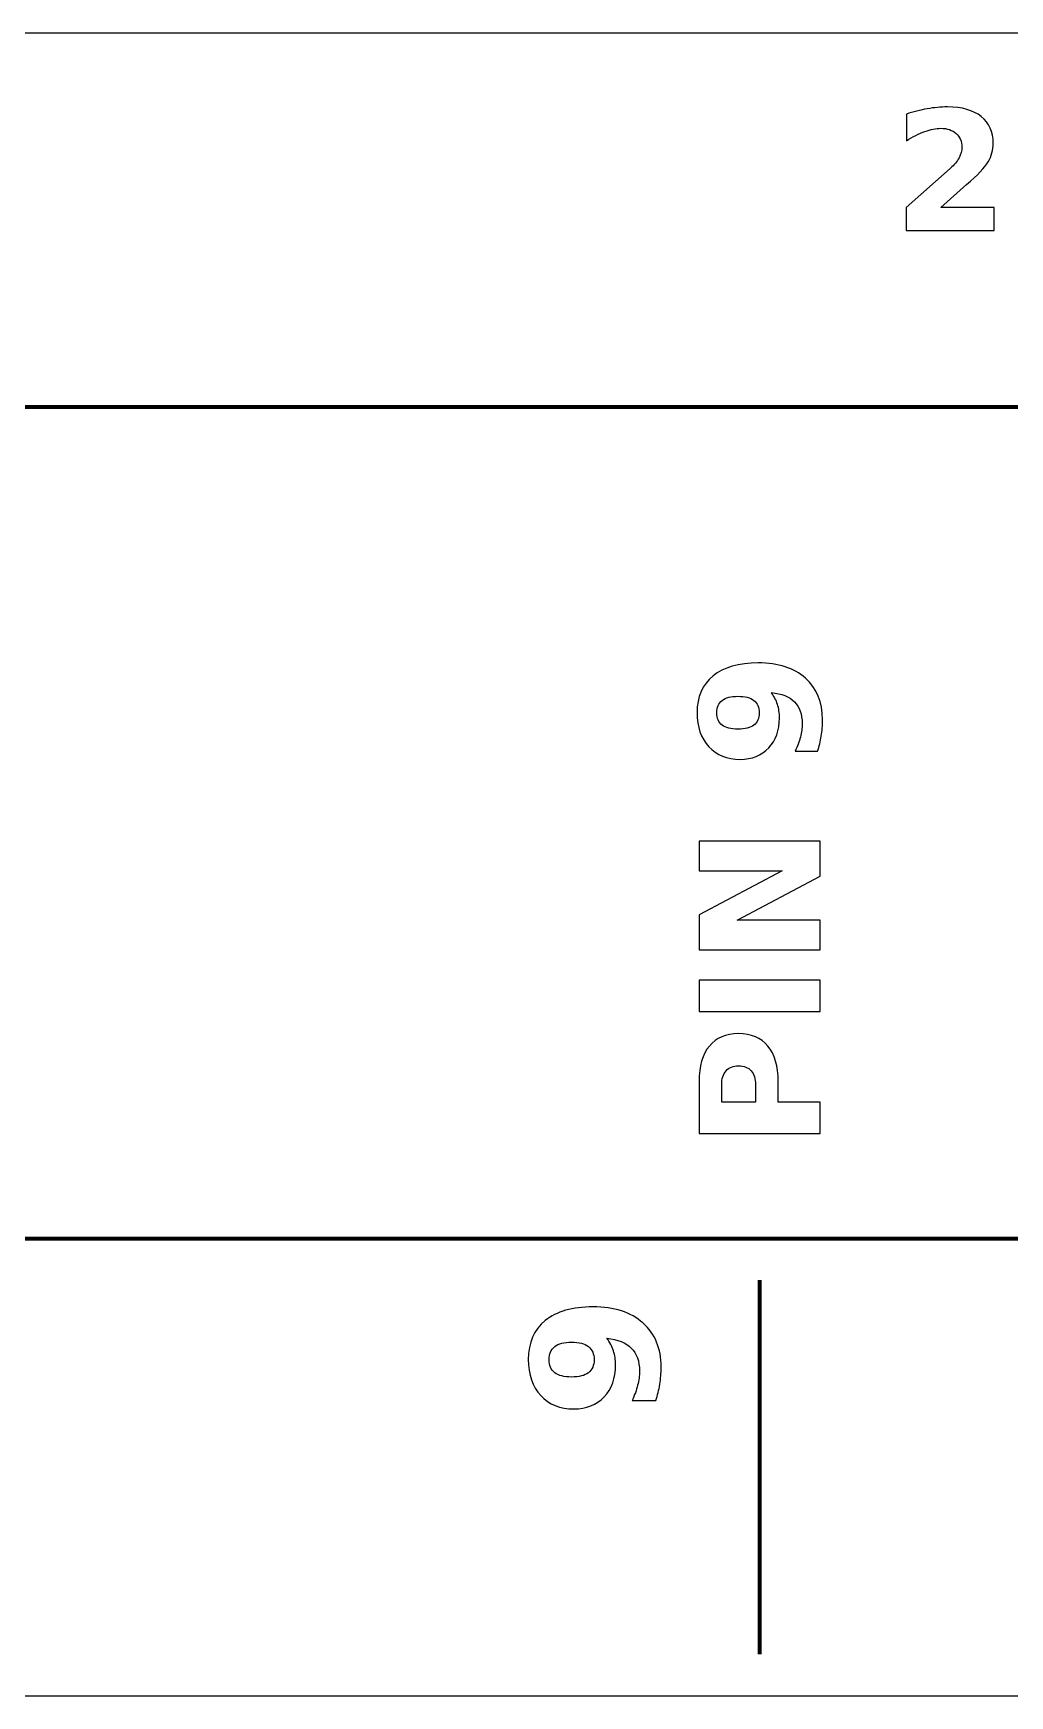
# Model space of a CAD drawing. Header units: centimetres. Extents: x -20.5 to -0.5, y -15.8 to -13.8.
# Drawn here: x -12.912 to -11.737, y -15.85 to -13.85 of the extents above; entities that cross this region are included whole.
import ezdxf

# ---------------------------------------------------------------- set-up
doc = ezdxf.new("R2010")
doc.units = ezdxf.units.CM
doc.header["$MEASUREMENT"] = 0
doc.layers.add('Layer 1', color=7, linetype='Continuous')

msp = doc.modelspace()

# ---------------------------------------------------------------- linework, layer by layer
at = {"layer": 'Layer 1', "color": 7}
msp.add_open_spline([(-20.5, -13.85), (-20.5, -13.85), (-0.5, -13.85), (-0.5, -13.85), (-0.5, -13.85), (-0.5, -13.85), (-0.5, -15.85), (-0.5, -15.85), (-0.5, -15.85), (-0.5, -15.85), (-20.5, -15.85), (-20.5, -15.85), (-20.5, -15.85), (-20.5, -15.85), (-20.5, -13.85), (-20.5, -13.85)], degree=3, knots=[0, 0, 0, 0, 0.25, 0.25, 0.25, 0.25, 0.5, 0.5, 0.5, 0.5, 0.75, 0.75, 0.75, 0.75, 1, 1, 1, 1], dxfattribs=at)
at = {"layer": 'Layer 1', "color": 250}
for points, knots in [([(-11.81963, -14.05948), (-11.81963, -14.05948), (-11.75546, -14.05948), (-11.75546, -14.05948), (-11.75546, -14.05948), (-11.75546, -14.05948), (-11.75546, -14.08711), (-11.75546, -14.08711), (-11.75546, -14.08711), (-11.75546, -14.08711), (-11.86143, -14.08711), (-11.86143, -14.08711), (-11.86143, -14.08711), (-11.86143, -14.08711), (-11.86143, -14.05948), (-11.86143, -14.05948), (-11.86143, -14.05948), (-11.86143, -14.05948), (-11.80819, -14.01251), (-11.80819, -14.01251), (-11.80819, -14.01251), (-11.80343, -14.00821), (-11.79993, -14.00401), (-11.79766, -13.99991), (-11.79766, -13.99991), (-11.79536, -13.99581), (-11.79423, -13.99154), (-11.79423, -13.98711), (-11.79423, -13.98711), (-11.79423, -13.98028), (-11.79653, -13.97478), (-11.80113, -13.97061), (-11.80113, -13.97061), (-11.80569, -13.96644), (-11.81179, -13.96438), (-11.81943, -13.96438), (-11.81943, -13.96438), (-11.82529, -13.96438), (-11.83169, -13.96564), (-11.83866, -13.96814), (-11.83866, -13.96814), (-11.84563, -13.97064), (-11.85309, -13.97438), (-11.86103, -13.97931), (-11.86103, -13.97931), (-11.86103, -13.97931), (-11.86103, -13.94728), (-11.86103, -13.94728), (-11.86103, -13.94728), (-11.85256, -13.94448), (-11.84419, -13.94234), (-11.83593, -13.94088), (-11.83593, -13.94088), (-11.82766, -13.93941), (-11.81956, -13.93868), (-11.81159, -13.93868), (-11.81159, -13.93868), (-11.79416, -13.93868), (-11.78059, -13.94251), (-11.77093, -13.95021), (-11.77093, -13.95021), (-11.76126, -13.95788), (-11.75643, -13.96858), (-11.75643, -13.98234), (-11.75643, -13.98234), (-11.75643, -13.99028), (-11.75849, -13.99768), (-11.76259, -14.00454), (-11.76259, -14.00454), (-11.76669, -14.01141), (-11.77533, -14.02061), (-11.78846, -14.03214), (-11.78846, -14.03214), (-11.78846, -14.03214), (-11.81963, -14.05948), (-11.81963, -14.05948)], [0, 0, 0, 0, 0.0526316, 0.0526316, 0.0526316, 0.0526316, 0.1052632, 0.1052632, 0.1052632, 0.1052632, 0.1578947, 0.1578947, 0.1578947, 0.1578947, 0.2105263, 0.2105263, 0.2105263, 0.2105263, 0.2631579, 0.2631579, 0.2631579, 0.2631579, 0.3157895, 0.3157895, 0.3157895, 0.3157895, 0.3684211, 0.3684211, 0.3684211, 0.3684211, 0.4210526, 0.4210526, 0.4210526, 0.4210526, 0.4736842, 0.4736842, 0.4736842, 0.4736842, 0.5263158, 0.5263158, 0.5263158, 0.5263158, 0.5789474, 0.5789474, 0.5789474, 0.5789474, 0.6315789, 0.6315789, 0.6315789, 0.6315789, 0.6842105, 0.6842105, 0.6842105, 0.6842105, 0.7368421, 0.7368421, 0.7368421, 0.7368421, 0.7894737, 0.7894737, 0.7894737, 0.7894737, 0.8421053, 0.8421053, 0.8421053, 0.8421053, 0.8947368, 0.8947368, 0.8947368, 0.8947368, 0.9473684, 0.9473684, 0.9473684, 0.9473684, 1, 1, 1, 1]), ([(-11.9679, -14.71385), (-11.9679, -14.71385), (-11.99487, -14.71385), (-11.99487, -14.71385), (-11.99487, -14.71385), (-11.99207, -14.70785), (-11.98997, -14.70211), (-11.98857, -14.69665), (-11.98857, -14.69665), (-11.98717, -14.69118), (-11.98647, -14.68578), (-11.98647, -14.68045), (-11.98647, -14.68045), (-11.98647, -14.66925), (-11.98957, -14.66055), (-11.9958, -14.65428), (-11.9958, -14.65428), (-12.002, -14.64805), (-12.01123, -14.64435), (-12.02347, -14.64325), (-12.02347, -14.64325), (-12.0202, -14.64768), (-12.01777, -14.65238), (-12.01613, -14.65741), (-12.01613, -14.65741), (-12.0145, -14.66241), (-12.0137, -14.66785), (-12.0137, -14.67371), (-12.0137, -14.67371), (-12.0137, -14.68861), (-12.01803, -14.70065), (-12.02673, -14.70978), (-12.02673, -14.70978), (-12.03543, -14.71895), (-12.04687, -14.72351), (-12.06107, -14.72351), (-12.06107, -14.72351), (-12.07677, -14.72351), (-12.08933, -14.71841), (-12.09877, -14.70825), (-12.09877, -14.70825), (-12.1082, -14.69805), (-12.11293, -14.68438), (-12.11293, -14.66728), (-12.11293, -14.66728), (-12.11293, -14.64825), (-12.10653, -14.63355), (-12.0937, -14.62315), (-12.0937, -14.62315), (-12.08087, -14.61271), (-12.06273, -14.60751), (-12.0393, -14.60751), (-12.0393, -14.60751), (-12.01523, -14.60751), (-11.9963, -14.61361), (-11.98253, -14.62578), (-11.98253, -14.62578), (-11.96877, -14.63795), (-11.96187, -14.65465), (-11.96187, -14.67585), (-11.96187, -14.67585), (-11.96187, -14.68271), (-11.96237, -14.68925), (-11.96337, -14.69548), (-11.96337, -14.69548), (-11.96437, -14.70175), (-11.9659, -14.70785), (-11.9679, -14.71385)], [0, 0, 0, 0, 0.0588235, 0.0588235, 0.0588235, 0.0588235, 0.1176471, 0.1176471, 0.1176471, 0.1176471, 0.1764706, 0.1764706, 0.1764706, 0.1764706, 0.2352941, 0.2352941, 0.2352941, 0.2352941, 0.2941176, 0.2941176, 0.2941176, 0.2941176, 0.3529412, 0.3529412, 0.3529412, 0.3529412, 0.4117647, 0.4117647, 0.4117647, 0.4117647, 0.4705882, 0.4705882, 0.4705882, 0.4705882, 0.5294118, 0.5294118, 0.5294118, 0.5294118, 0.5882353, 0.5882353, 0.5882353, 0.5882353, 0.6470588, 0.6470588, 0.6470588, 0.6470588, 0.7058824, 0.7058824, 0.7058824, 0.7058824, 0.7647059, 0.7647059, 0.7647059, 0.7647059, 0.8235294, 0.8235294, 0.8235294, 0.8235294, 0.8823529, 0.8823529, 0.8823529, 0.8823529, 0.9411765, 0.9411765, 0.9411765, 0.9411765, 1, 1, 1, 1]), ([(-12.0381, -14.66745), (-12.0381, -14.66088), (-12.04023, -14.65595), (-12.0445, -14.65261), (-12.0445, -14.65261), (-12.04877, -14.64931), (-12.05517, -14.64765), (-12.0637, -14.64765), (-12.0637, -14.64765), (-12.07217, -14.64765), (-12.07857, -14.64931), (-12.08287, -14.65261), (-12.08287, -14.65261), (-12.08717, -14.65595), (-12.0893, -14.66088), (-12.0893, -14.66745), (-12.0893, -14.66745), (-12.0893, -14.67405), (-12.08717, -14.67898), (-12.08287, -14.68231), (-12.08287, -14.68231), (-12.07857, -14.68561), (-12.07217, -14.68728), (-12.0637, -14.68728), (-12.0637, -14.68728), (-12.05517, -14.68728), (-12.04877, -14.68561), (-12.0445, -14.68231), (-12.0445, -14.68231), (-12.04023, -14.67898), (-12.0381, -14.67405), (-12.0381, -14.66745)], [0, 0, 0, 0, 0.125, 0.125, 0.125, 0.125, 0.25, 0.25, 0.25, 0.25, 0.375, 0.375, 0.375, 0.375, 0.5, 0.5, 0.5, 0.5, 0.625, 0.625, 0.625, 0.625, 0.75, 0.75, 0.75, 0.75, 0.875, 0.875, 0.875, 0.875, 1, 1, 1, 1]), ([(-12.1105, -14.95251), (-12.1105, -14.95251), (-12.1105, -14.91051), (-12.1105, -14.91051), (-12.1105, -14.91051), (-12.1105, -14.91051), (-12.0105, -14.85748), (-12.0105, -14.85748), (-12.0105, -14.85748), (-12.0105, -14.85748), (-12.1105, -14.85748), (-12.1105, -14.85748), (-12.1105, -14.85748), (-12.1105, -14.85748), (-12.1105, -14.82185), (-12.1105, -14.82185), (-12.1105, -14.82185), (-12.1105, -14.82185), (-11.9647, -14.82185), (-11.9647, -14.82185), (-11.9647, -14.82185), (-11.9647, -14.82185), (-11.9647, -14.86385), (-11.9647, -14.86385), (-11.9647, -14.86385), (-11.9647, -14.86385), (-12.0647, -14.91688), (-12.0647, -14.91688), (-12.0647, -14.91688), (-12.0647, -14.91688), (-11.9647, -14.91688), (-11.9647, -14.91688), (-11.9647, -14.91688), (-11.9647, -14.91688), (-11.9647, -14.95251), (-11.9647, -14.95251), (-11.9647, -14.95251), (-11.9647, -14.95251), (-12.1105, -14.95251), (-12.1105, -14.95251)], [0, 0, 0, 0, 0.1, 0.1, 0.1, 0.1, 0.2, 0.2, 0.2, 0.2, 0.3, 0.3, 0.3, 0.3, 0.4, 0.4, 0.4, 0.4, 0.5, 0.5, 0.5, 0.5, 0.6, 0.6, 0.6, 0.6, 0.7, 0.7, 0.7, 0.7, 0.8, 0.8, 0.8, 0.8, 0.9, 0.9, 0.9, 0.9, 1, 1, 1, 1]), ([(-12.1105, -15.02691), (-12.1105, -15.02691), (-12.1105, -14.98931), (-12.1105, -14.98931), (-12.1105, -14.98931), (-12.1105, -14.98931), (-11.9647, -14.98931), (-11.9647, -14.98931), (-11.9647, -14.98931), (-11.9647, -14.98931), (-11.9647, -15.02691), (-11.9647, -15.02691), (-11.9647, -15.02691), (-11.9647, -15.02691), (-12.1105, -15.02691), (-12.1105, -15.02691)], [0, 0, 0, 0, 0.25, 0.25, 0.25, 0.25, 0.5, 0.5, 0.5, 0.5, 0.75, 0.75, 0.75, 0.75, 1, 1, 1, 1]), ([(-12.1105, -15.17348), (-12.1105, -15.17348), (-12.1105, -15.11108), (-12.1105, -15.11108), (-12.1105, -15.11108), (-12.1105, -15.09252), (-12.10637, -15.07828), (-12.09813, -15.06835), (-12.09813, -15.06835), (-12.0899, -15.05842), (-12.07817, -15.05345), (-12.06293, -15.05345), (-12.06293, -15.05345), (-12.04767, -15.05345), (-12.0359, -15.05842), (-12.02767, -15.06835), (-12.02767, -15.06835), (-12.01943, -15.07828), (-12.0153, -15.09252), (-12.0153, -15.11108), (-12.0153, -15.11108), (-12.0153, -15.11108), (-12.0153, -15.13588), (-12.0153, -15.13588), (-12.0153, -15.13588), (-12.0153, -15.13588), (-11.9647, -15.13588), (-11.9647, -15.13588), (-11.9647, -15.13588), (-11.9647, -15.13588), (-11.9647, -15.17348), (-11.9647, -15.17348), (-11.9647, -15.17348), (-11.9647, -15.17348), (-12.1105, -15.17348), (-12.1105, -15.17348)], [0, 0, 0, 0, 0.1111111, 0.1111111, 0.1111111, 0.1111111, 0.2222222, 0.2222222, 0.2222222, 0.2222222, 0.3333333, 0.3333333, 0.3333333, 0.3333333, 0.4444444, 0.4444444, 0.4444444, 0.4444444, 0.5555556, 0.5555556, 0.5555556, 0.5555556, 0.6666667, 0.6666667, 0.6666667, 0.6666667, 0.7777778, 0.7777778, 0.7777778, 0.7777778, 0.8888889, 0.8888889, 0.8888889, 0.8888889, 1, 1, 1, 1]), ([(-12.08327, -15.13588), (-12.08327, -15.13588), (-12.04253, -15.13588), (-12.04253, -15.13588), (-12.04253, -15.13588), (-12.04253, -15.13588), (-12.04253, -15.11508), (-12.04253, -15.11508), (-12.04253, -15.11508), (-12.04253, -15.10778), (-12.0443, -15.10215), (-12.04787, -15.09818), (-12.04787, -15.09818), (-12.0514, -15.09422), (-12.05643, -15.09222), (-12.06293, -15.09222), (-12.06293, -15.09222), (-12.06947, -15.09222), (-12.07447, -15.09422), (-12.078, -15.09818), (-12.078, -15.09818), (-12.0815, -15.10215), (-12.08327, -15.10778), (-12.08327, -15.11508), (-12.08327, -15.11508), (-12.08327, -15.11508), (-12.08327, -15.13588), (-12.08327, -15.13588)], [0, 0, 0, 0, 0.1428571, 0.1428571, 0.1428571, 0.1428571, 0.2857143, 0.2857143, 0.2857143, 0.2857143, 0.4285714, 0.4285714, 0.4285714, 0.4285714, 0.5714286, 0.5714286, 0.5714286, 0.5714286, 0.7142857, 0.7142857, 0.7142857, 0.7142857, 0.8571429, 0.8571429, 0.8571429, 0.8571429, 1, 1, 1, 1]), ([(-12.16253, -15.49474), (-12.16253, -15.49474), (-12.19107, -15.49474), (-12.19107, -15.49474), (-12.19107, -15.49474), (-12.1881, -15.48839), (-12.18588, -15.48232), (-12.1844, -15.47653), (-12.1844, -15.47653), (-12.18292, -15.47075), (-12.18218, -15.46503), (-12.18218, -15.45939), (-12.18218, -15.45939), (-12.18218, -15.44754), (-12.18546, -15.43833), (-12.19205, -15.4317), (-12.19205, -15.4317), (-12.19862, -15.4251), (-12.20839, -15.42118), (-12.22134, -15.42002), (-12.22134, -15.42002), (-12.21788, -15.42471), (-12.2153, -15.42968), (-12.21357, -15.43501), (-12.21357, -15.43501), (-12.21185, -15.4403), (-12.211, -15.44605), (-12.211, -15.45226), (-12.211, -15.45226), (-12.211, -15.46803), (-12.21559, -15.48077), (-12.22479, -15.49043), (-12.22479, -15.49043), (-12.234, -15.50014), (-12.2461, -15.50497), (-12.26113, -15.50497), (-12.26113, -15.50497), (-12.27775, -15.50497), (-12.29105, -15.49957), (-12.30103, -15.48881), (-12.30103, -15.48881), (-12.31101, -15.47802), (-12.31602, -15.46355), (-12.31602, -15.44545), (-12.31602, -15.44545), (-12.31602, -15.42531), (-12.30925, -15.40975), (-12.29567, -15.39875), (-12.29567, -15.39875), (-12.28208, -15.3877), (-12.26289, -15.3822), (-12.23809, -15.3822), (-12.23809, -15.3822), (-12.21262, -15.3822), (-12.19258, -15.38866), (-12.17801, -15.40153), (-12.17801, -15.40153), (-12.16344, -15.41441), (-12.15614, -15.43208), (-12.15614, -15.45452), (-12.15614, -15.45452), (-12.15614, -15.46179), (-12.15667, -15.4687), (-12.15773, -15.4753), (-12.15773, -15.4753), (-12.15879, -15.48193), (-12.16041, -15.48839), (-12.16253, -15.49474)], [0, 0, 0, 0, 0.0588235, 0.0588235, 0.0588235, 0.0588235, 0.1176471, 0.1176471, 0.1176471, 0.1176471, 0.1764706, 0.1764706, 0.1764706, 0.1764706, 0.2352941, 0.2352941, 0.2352941, 0.2352941, 0.2941176, 0.2941176, 0.2941176, 0.2941176, 0.3529412, 0.3529412, 0.3529412, 0.3529412, 0.4117647, 0.4117647, 0.4117647, 0.4117647, 0.4705882, 0.4705882, 0.4705882, 0.4705882, 0.5294118, 0.5294118, 0.5294118, 0.5294118, 0.5882353, 0.5882353, 0.5882353, 0.5882353, 0.6470588, 0.6470588, 0.6470588, 0.6470588, 0.7058824, 0.7058824, 0.7058824, 0.7058824, 0.7647059, 0.7647059, 0.7647059, 0.7647059, 0.8235294, 0.8235294, 0.8235294, 0.8235294, 0.8823529, 0.8823529, 0.8823529, 0.8823529, 0.9411765, 0.9411765, 0.9411765, 0.9411765, 1, 1, 1, 1]), ([(-12.23682, -15.44563), (-12.23682, -15.43868), (-12.23908, -15.43346), (-12.2436, -15.42993), (-12.2436, -15.42993), (-12.24811, -15.42644), (-12.25489, -15.42467), (-12.26392, -15.42467), (-12.26392, -15.42467), (-12.27288, -15.42467), (-12.27965, -15.42644), (-12.2842, -15.42993), (-12.2842, -15.42993), (-12.28875, -15.43346), (-12.29101, -15.43868), (-12.29101, -15.44563), (-12.29101, -15.44563), (-12.29101, -15.45262), (-12.28875, -15.45784), (-12.2842, -15.46136), (-12.2842, -15.46136), (-12.27965, -15.46486), (-12.27288, -15.46662), (-12.26392, -15.46662), (-12.26392, -15.46662), (-12.25489, -15.46662), (-12.24811, -15.46486), (-12.2436, -15.46136), (-12.2436, -15.46136), (-12.23908, -15.45784), (-12.23682, -15.45262), (-12.23682, -15.44563)], [0, 0, 0, 0, 0.125, 0.125, 0.125, 0.125, 0.25, 0.25, 0.25, 0.25, 0.375, 0.375, 0.375, 0.375, 0.5, 0.5, 0.5, 0.5, 0.625, 0.625, 0.625, 0.625, 0.75, 0.75, 0.75, 0.75, 0.875, 0.875, 0.875, 0.875, 1, 1, 1, 1])]:
    msp.add_open_spline(points, degree=3, knots=knots, dxfattribs=at)
at = {"layer": 'Layer 1', "color": 250, "lineweight": 100}
msp.add_open_spline([(-20.30001, -15.3), (-20.30001, -15.3), (-20.30001, -14.3), (-20.30001, -14.3), (-20.30001, -14.3), (-20.30001, -14.3), (-0.70001, -14.3), (-0.70001, -14.3), (-0.70001, -14.3), (-0.70001, -14.3), (-0.70001, -15.3), (-0.70001, -15.3), (-0.70001, -15.3), (-0.70001, -15.3), (-20.30001, -15.3), (-20.30001, -15.3)], degree=3, knots=[0, 0, 0, 0, 0.25, 0.25, 0.25, 0.25, 0.5, 0.5, 0.5, 0.5, 0.75, 0.75, 0.75, 0.75, 1, 1, 1, 1], dxfattribs=at)
at = {"layer": 'Layer 1', "color": 250, "lineweight": 106}
msp.add_open_spline([(-12.0375, -15.8), (-12.0375, -15.8), (-12.03752, -15.35001), (-12.03752, -15.35001)], degree=3, dxfattribs=at)

doc.saveas('drawing.dxf')
